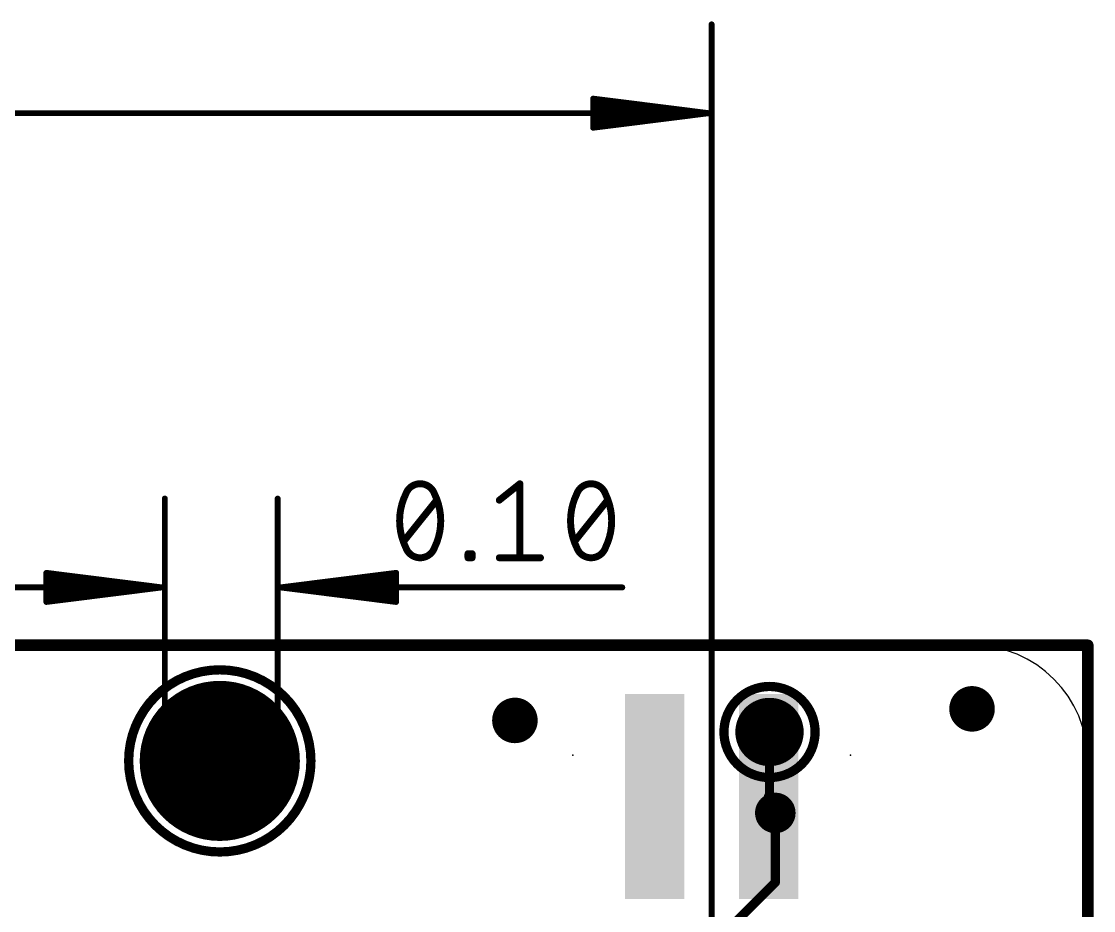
# Model space of a CAD drawing. Extents: x -44.1 to 38.2, y -17 to 24.8.
# Drawn here: x 14.7 to 38.23, y 4.97 to 24.49 of the extents above; entities that cross this region are included whole.
import ezdxf

# ---------------------------------------------------------------- set-up
doc = ezdxf.new("R2010")
doc.units = 0
for name, color, linetype in [('1', 12, 'CONTINUOUS'), ('16', 5, 'CONTINUOUS'), ('17', 110, 'CONTINUOUS'), ('18', 110, 'CONTINUOUS'), ('20', 53, 'CONTINUOUS'), ('21', 40, 'CONTINUOUS'), ('23', 40, 'CONTINUOUS'), ('24', 6, 'CONTINUOUS'), ('47', 253, 'CONTINUOUS')]:
    doc.layers.add(name, color=color, linetype=linetype)

# ---------------------------------------------------------------- blocks, each defined once
blk = doc.blocks.new('PIE')
at = {"const_width": 0.5}
blk.add_lwpolyline([(0, -0.25, 1), (0, 0.25, 1), (0, -0.25)], format="xyb", dxfattribs=at)
blk = doc.blocks.new('ROUNDP')
at = {"const_width": 0.5}
blk.add_lwpolyline([(0, -0.25, 1), (0, 0.25, 1), (0, -0.25)], format="xyb", dxfattribs=at)
blk = doc.blocks.new('RECT')
blk.add_solid([(-0.5, -0.5), (0.5, -0.5), (-0.5, 0.5), (0.5, 0.5)])
blk = doc.blocks.new('ROUNDV')
at = {"const_width": 0.5}
blk.add_lwpolyline([(0, -0.25, 1), (0, 0.25, 1), (0, -0.25)], format="xyb", dxfattribs=at)

msp = doc.modelspace()

# ---------------------------------------------------------------- linework, layer by layer
at = {"layer": '1'}
for points, const_width in [([(-38.1, 10.795), (38.1, 10.795)], 0.254), ([(38.1, 10.795), (38.1, -10.795)], 0.254), ([(31.115, 8.89), (31.115, 7.239)], 0.2032), ([(31.115, 7.239), (31.242, 7.112)], 0.2032)]:
    msp.add_lwpolyline(points, dxfattribs=dict(at, const_width=const_width))
for points, const_width in [([(38.1635, 10.795, 1), (38.0365, 10.795)], 0.127), ([(38.1, 10.7315, 1), (38.1, 10.8585)], 0.127), ([(31.1658, 8.89, 1), (31.0642, 8.89)], 0.1016), ([(31.1509, 7.2749, 1), (31.0791, 7.2031)], 0.1016), ([(31.0642, 7.239, 1), (31.1658, 7.239)], 0.1016), ([(31.2061, 7.0761, 1), (31.2779, 7.1479)], 0.1016)]:
    msp.add_lwpolyline(points, format="xyb", dxfattribs=dict(at, const_width=const_width))
at = {"layer": '16'}
for points, const_width in [([(-38.1, 10.795), (38.1, 10.795)], 0.254), ([(38.1, 10.795), (38.1, -10.795)], 0.254), ([(31.242, 7.328), (31.095, 7.475)], 0.2032), ([(31.242, 7.112), (31.242, 7.328)], 0.2032), ([(31.242, 5.588), (31.242, 7.112)], 0.2032), ([(30.0736, 4.4196), (31.242, 5.588)], 0.2032)]:
    msp.add_lwpolyline(points, dxfattribs=dict(at, const_width=const_width))
for points, const_width in [([(38.1635, 10.795, 1), (38.0365, 10.795)], 0.127), ([(38.1, 10.7315, 1), (38.1, 10.8585)], 0.127), ([(31.1309, 7.5109, 1), (31.0591, 7.4391)], 0.1016), ([(31.2928, 7.328, 1), (31.1912, 7.328)], 0.1016), ([(31.2061, 7.2921, 1), (31.2779, 7.3639)], 0.1016), ([(31.2928, 7.112, 1), (31.1912, 7.112)], 0.1016), ([(31.1912, 7.112, 1), (31.2928, 7.112)], 0.1016), ([(31.2779, 5.5521, 1), (31.2061, 5.6239)], 0.1016), ([(31.1912, 5.588, 1), (31.2928, 5.588)], 0.1016)]:
    msp.add_lwpolyline(points, format="xyb", dxfattribs=dict(at, const_width=const_width))
at = {"layer": '20'}
for p, q in [((-35.56, 10.795), (35.56, 10.795)), ((38.1, 8.255), (38.1, -8.255))]:
    msp.add_line(p, q, dxfattribs=at)
msp.add_arc((35.56, 8.255), 2.54, 0, 90, dxfattribs=at)
at = {"layer": '21', "const_width": 0.2032}
for points in [[(19.05, 6.255, 1), (19.05, 10.255, 1), (19.05, 6.255)], [(31.115, 7.89, 1), (31.115, 9.89, 1), (31.115, 7.89)]]:
    msp.add_lwpolyline(points, format="xyb", dxfattribs=at)
at = {"layer": '23'}
for p in [(25.527, 9.144), (31.115, 8.89), (19.05, 8.255)]:
    msp.add_point(p, dxfattribs=at)
at = {"layer": '24'}
for p in [(35.56, 9.398), (26.797, 8.382), (32.893, 8.382)]:
    msp.add_point(p, dxfattribs=at)
at = {"layer": '47'}
for points, const_width in [([(29.845, 3.175), (29.845, 24.429)], 0.13), ([(29.78, 22.479), (27.245, 22.7982)], 0.13), ([(27.245, 22.7982), (27.245, 22.1598)], 0.13), ([(29.78, 22.479), (27.245, 22.739)], 0.13), ([(29.78, 22.479), (27.245, 22.609)], 0.13), ([(29.78, 22.479), (-37.9715, 22.479)], 0.13), ([(27.245, 22.1598), (29.78, 22.479)], 0.13), ([(27.245, 22.349), (29.78, 22.479)], 0.13), ([(27.245, 22.219), (29.78, 22.479)], 0.13), ([(25.1846, 13.9801), (25.6361, 14.3413)], 0.1524), ([(25.6361, 14.3413), (25.6361, 12.7157)], 0.1524), ([(17.8435, 8.128), (17.8435, 14.015)], 0.13), ([(20.32, 8.382), (20.32, 14.015)], 0.13), ([(23.0865, 13.0769), (23.809, 13.9801)], 0.1524), ([(26.838, 13.0769), (27.5605, 13.9801)], 0.1524), ([(24.4968, 12.7157), (24.4968, 12.806)], 0.1524), ([(24.4968, 12.806), (24.5871, 12.806)], 0.1524), ([(24.5871, 12.7157), (24.4968, 12.7157)], 0.1524), ([(24.5871, 12.806), (24.5871, 12.7157)], 0.1524), ([(25.1846, 12.7157), (26.0877, 12.7157)], 0.1524), ([(17.7785, 12.065), (15.2435, 12.3842)], 0.13), ([(15.2435, 12.3842), (15.2435, 11.7458)], 0.13), ([(17.7785, 12.065), (15.2435, 12.325)], 0.13), ([(17.7785, 12.065), (15.2435, 12.195)], 0.13), ([(20.385, 12.065), (22.92, 12.3842)], 0.13), ([(20.385, 12.065), (22.92, 12.325)], 0.13), ([(20.385, 12.065), (22.92, 12.195)], 0.13), ([(22.92, 12.3842), (22.92, 11.7458)], 0.13), ([(17.7785, 12.065), (12.6435, 12.065)], 0.13), ([(15.2435, 11.7458), (17.7785, 12.065)], 0.13), ([(15.2435, 11.935), (17.7785, 12.065)], 0.13), ([(15.2435, 11.805), (17.7785, 12.065)], 0.13), ([(20.385, 12.065), (27.8828, 12.065)], 0.13), ([(22.92, 11.7458), (20.385, 12.065)], 0.13), ([(22.92, 11.935), (20.385, 12.065)], 0.13), ([(22.92, 11.805), (20.385, 12.065)], 0.13)]:
    msp.add_lwpolyline(points, dxfattribs=dict(at, const_width=const_width))
for points, const_width in [([(29.8775, 24.429, 1), (29.8125, 24.429)], 0.065), ([(27.2491, 22.8305, 1), (27.2409, 22.766)], 0.065), ([(27.2775, 22.7982, 1), (27.2125, 22.7982)], 0.065), ([(27.2483, 22.7713, 1), (27.2417, 22.7067)], 0.065), ([(27.2467, 22.6415, 1), (27.2433, 22.5765)], 0.065), ([(27.2433, 22.3815, 1), (27.2467, 22.3165)], 0.065), ([(29.7841, 22.4468, 1), (29.7759, 22.5112)], 0.065), ([(29.7759, 22.4468, 1), (29.7841, 22.5112)], 0.065), ([(29.7833, 22.4467, 1), (29.7767, 22.5113)], 0.065), ([(29.7767, 22.4467, 1), (29.7833, 22.5113)], 0.065), ([(29.7783, 22.4465, 1), (29.7817, 22.5115)], 0.065), ([(29.7817, 22.4465, 1), (29.7783, 22.5115)], 0.065), ([(29.78, 22.4465, 1), (29.78, 22.5115)], 0.065), ([(27.2417, 22.2513, 1), (27.2483, 22.1867)], 0.065), ([(27.2409, 22.192, 1), (27.2491, 22.1275)], 0.065), ([(27.2125, 22.1598, 1), (27.2775, 22.1598)], 0.065), ([(23.4478, 14.3413, 0.3205), (23.1317, 14.1155)], 0.1524), ([(23.7638, 14.1155, 0.3205), (23.4478, 14.3413)], 0.1524), ([(23.4478, 14.3794, 1), (23.4478, 14.3032)], 0.0762), ([(23.4478, 14.3032, 1), (23.4478, 14.3794)], 0.0762), ([(25.6742, 14.3413, 1), (25.598, 14.3413)], 0.0762), ([(25.6599, 14.3115, 1), (25.6123, 14.3711)], 0.0762), ([(27.1992, 14.3413, 0.3205), (26.8832, 14.1155)], 0.1524), ([(27.5153, 14.1155, 0.3205), (27.1992, 14.3413)], 0.1524), ([(27.1992, 14.3794, 1), (27.1992, 14.3032)], 0.0762), ([(27.1992, 14.3032, 1), (27.1992, 14.3794)], 0.0762), ([(23.1317, 14.1155, 0.1139), (22.9962, 13.5285)], 0.1524), ([(23.0956, 14.1279, 1), (23.1677, 14.1032)], 0.0762), ([(23.1659, 14.0988, 1), (23.0974, 14.1322)], 0.0762), ([(23.8993, 13.5285, 0.1139), (23.7638, 14.1155)], 0.1524), ([(23.7981, 14.1322, 1), (23.7296, 14.0988)], 0.0762), ([(23.7278, 14.1032, 1), (23.7999, 14.1279)], 0.0762), ([(26.8832, 14.1155, 0.1139), (26.7477, 13.5285)], 0.1524), ([(26.8471, 14.1279, 1), (26.9192, 14.1032)], 0.0762), ([(26.9174, 14.0988, 1), (26.8489, 14.1322)], 0.0762), ([(27.6508, 13.5285, 0.1139), (27.5153, 14.1155)], 0.1524), ([(27.5496, 14.1322, 1), (27.4811, 14.0988)], 0.0762), ([(27.4793, 14.1032, 1), (27.5514, 14.1279)], 0.0762), ([(17.876, 14.015, 1), (17.811, 14.015)], 0.065), ([(20.3525, 14.015, 1), (20.2875, 14.015)], 0.065), ([(23.8388, 13.9563, 1), (23.7792, 14.0039)], 0.0762), ([(25.1608, 14.0098, 1), (25.2084, 13.9503)], 0.0762), ([(27.5902, 13.9563, 1), (27.5307, 14.0039)], 0.0762), ([(22.9962, 13.5285, 0.1139), (23.1317, 12.9415)], 0.1524), ([(23.0343, 13.5285, 1), (22.9581, 13.5285)], 0.0762), ([(22.9581, 13.5285, 1), (23.0343, 13.5285)], 0.0762), ([(23.7638, 12.9415, 0.1139), (23.8993, 13.5285)], 0.1524), ([(23.9374, 13.5285, 1), (23.8612, 13.5285)], 0.0762), ([(23.8612, 13.5285, 1), (23.9374, 13.5285)], 0.0762), ([(26.7477, 13.5285, 0.1139), (26.8832, 12.9415)], 0.1524), ([(26.7858, 13.5285, 1), (26.7096, 13.5285)], 0.0762), ([(26.7096, 13.5285, 1), (26.7858, 13.5285)], 0.0762), ([(27.5153, 12.9415, 0.1139), (27.6508, 13.5285)], 0.1524), ([(27.6889, 13.5285, 1), (27.6127, 13.5285)], 0.0762), ([(27.6127, 13.5285, 1), (27.6889, 13.5285)], 0.0762), ([(23.0568, 13.1007, 1), (23.1163, 13.0531)], 0.0762), ([(23.1677, 12.9538, 1), (23.0956, 12.9291)], 0.0762), ([(23.1317, 12.9415, 0.3205), (23.4478, 12.7157)], 0.1524), ([(23.0974, 12.9248, 1), (23.1659, 12.9582)], 0.0762), ([(23.4478, 12.7157, 0.3205), (23.7638, 12.9415)], 0.1524), ([(23.7296, 12.9582, 1), (23.7981, 12.9248)], 0.0762), ([(23.7999, 12.9291, 1), (23.7278, 12.9538)], 0.0762), ([(26.8082, 13.1007, 1), (26.8678, 13.0531)], 0.0762), ([(26.9192, 12.9538, 1), (26.8471, 12.9291)], 0.0762), ([(26.8832, 12.9415, 0.3205), (27.1992, 12.7157)], 0.1524), ([(26.8489, 12.9248, 1), (26.9174, 12.9582)], 0.0762), ([(27.1992, 12.7157, 0.3205), (27.5153, 12.9415)], 0.1524), ([(27.4811, 12.9582, 1), (27.5496, 12.9248)], 0.0762), ([(27.5514, 12.9291, 1), (27.4793, 12.9538)], 0.0762), ([(23.4478, 12.7538, 1), (23.4478, 12.6776)], 0.0762), ([(23.4478, 12.6776, 1), (23.4478, 12.7538)], 0.0762), ([(24.5349, 12.806, 1), (24.4587, 12.806)], 0.0762), ([(24.4968, 12.8441, 1), (24.4968, 12.7679)], 0.0762), ([(24.4968, 12.7538, 1), (24.4968, 12.6776)], 0.0762), ([(24.4587, 12.7157, 1), (24.5349, 12.7157)], 0.0762), ([(24.6252, 12.806, 1), (24.549, 12.806)], 0.0762), ([(24.549, 12.7157, 1), (24.6252, 12.7157)], 0.0762), ([(24.5871, 12.7679, 1), (24.5871, 12.8441)], 0.0762), ([(24.5871, 12.6776, 1), (24.5871, 12.7538)], 0.0762), ([(25.1846, 12.7538, 1), (25.1846, 12.6776)], 0.0762), ([(25.598, 12.7157, 1), (25.6742, 12.7157)], 0.0762), ([(26.0877, 12.6776, 1), (26.0877, 12.7538)], 0.0762), ([(27.1992, 12.7538, 1), (27.1992, 12.6776)], 0.0762), ([(27.1992, 12.6776, 1), (27.1992, 12.7538)], 0.0762), ([(15.2476, 12.4165, 1), (15.2394, 12.352)], 0.065), ([(15.276, 12.3842, 1), (15.211, 12.3842)], 0.065), ([(15.2468, 12.3573, 1), (15.2402, 12.2927)], 0.065), ([(15.2452, 12.2275, 1), (15.2418, 12.1625)], 0.065), ([(22.9525, 12.3842, 1), (22.8875, 12.3842)], 0.065), ([(22.9241, 12.352, 1), (22.9159, 12.4165)], 0.065), ([(22.9233, 12.2927, 1), (22.9167, 12.3573)], 0.065), ([(22.9217, 12.1625, 1), (22.9183, 12.2275)], 0.065), ([(17.7826, 12.0328, 1), (17.7744, 12.0972)], 0.065), ([(17.7744, 12.0328, 1), (17.7826, 12.0972)], 0.065), ([(17.7818, 12.0327, 1), (17.7752, 12.0973)], 0.065), ([(17.7752, 12.0327, 1), (17.7818, 12.0973)], 0.065), ([(17.7768, 12.0325, 1), (17.7802, 12.0975)], 0.065), ([(17.7802, 12.0325, 1), (17.7768, 12.0975)], 0.065), ([(17.7785, 12.0325, 1), (17.7785, 12.0975)], 0.065), ([(20.385, 12.0975, 1), (20.385, 12.0325)], 0.065), ([(20.3891, 12.0972, 1), (20.3809, 12.0328)], 0.065), ([(20.3833, 12.0975, 1), (20.3867, 12.0325)], 0.065), ([(20.3867, 12.0975, 1), (20.3833, 12.0325)], 0.065), ([(20.3883, 12.0973, 1), (20.3817, 12.0327)], 0.065), ([(20.3817, 12.0973, 1), (20.3883, 12.0327)], 0.065), ([(20.3809, 12.0972, 1), (20.3891, 12.0328)], 0.065), ([(27.8828, 12.0325, 1), (27.8828, 12.0975)], 0.065), ([(15.2418, 11.9675, 1), (15.2452, 11.9025)], 0.065), ([(15.2402, 11.8373, 1), (15.2468, 11.7727)], 0.065), ([(15.2394, 11.778, 1), (15.2476, 11.7135)], 0.065), ([(15.211, 11.7458, 1), (15.276, 11.7458)], 0.065), ([(22.8875, 11.7458, 1), (22.9525, 11.7458)], 0.065), ([(22.9159, 11.7135, 1), (22.9241, 11.778)], 0.065), ([(22.9167, 11.7727, 1), (22.9233, 11.8373)], 0.065), ([(22.9183, 11.9025, 1), (22.9217, 11.9675)], 0.065), ([(20.2875, 8.382, 1), (20.3525, 8.382)], 0.065), ([(17.811, 8.128, 1), (17.876, 8.128)], 0.065)]:
    msp.add_lwpolyline(points, format="xyb", dxfattribs=dict(at, const_width=const_width))

# ---------------------------------------------------------------- block references
at = {"layer": '1'}
msp.add_blockref('PIE', (25.527, 9.144), dxfattribs=at)
at = {"layer": '1', "xscale": 1.5, "yscale": 1.5}
msp.add_blockref('PIE', (31.115, 8.89), dxfattribs=at)
at = {"layer": '16'}
msp.add_blockref('PIE', (35.56, 9.398), dxfattribs=at)
at = {"layer": '16', "xscale": 1.3, "yscale": 4.5}
for p in [(28.595, 7.475), (31.095, 7.475)]:
    msp.add_blockref('RECT', p, dxfattribs=at)
at = {"layer": '17', "xscale": 3.516, "yscale": 3.516}
msp.add_blockref('ROUNDP', (19.05, 8.255), dxfattribs=at)
msp.add_blockref('ROUNDP', (19.05, 8.255), dxfattribs=at)
at = {"layer": '18', "xscale": 0.889, "yscale": 0.889}
msp.add_blockref('ROUNDV', (31.242, 7.112), dxfattribs=at)
msp.add_blockref('ROUNDV', (31.242, 7.112), dxfattribs=at)

doc.saveas('drawing.dxf')
